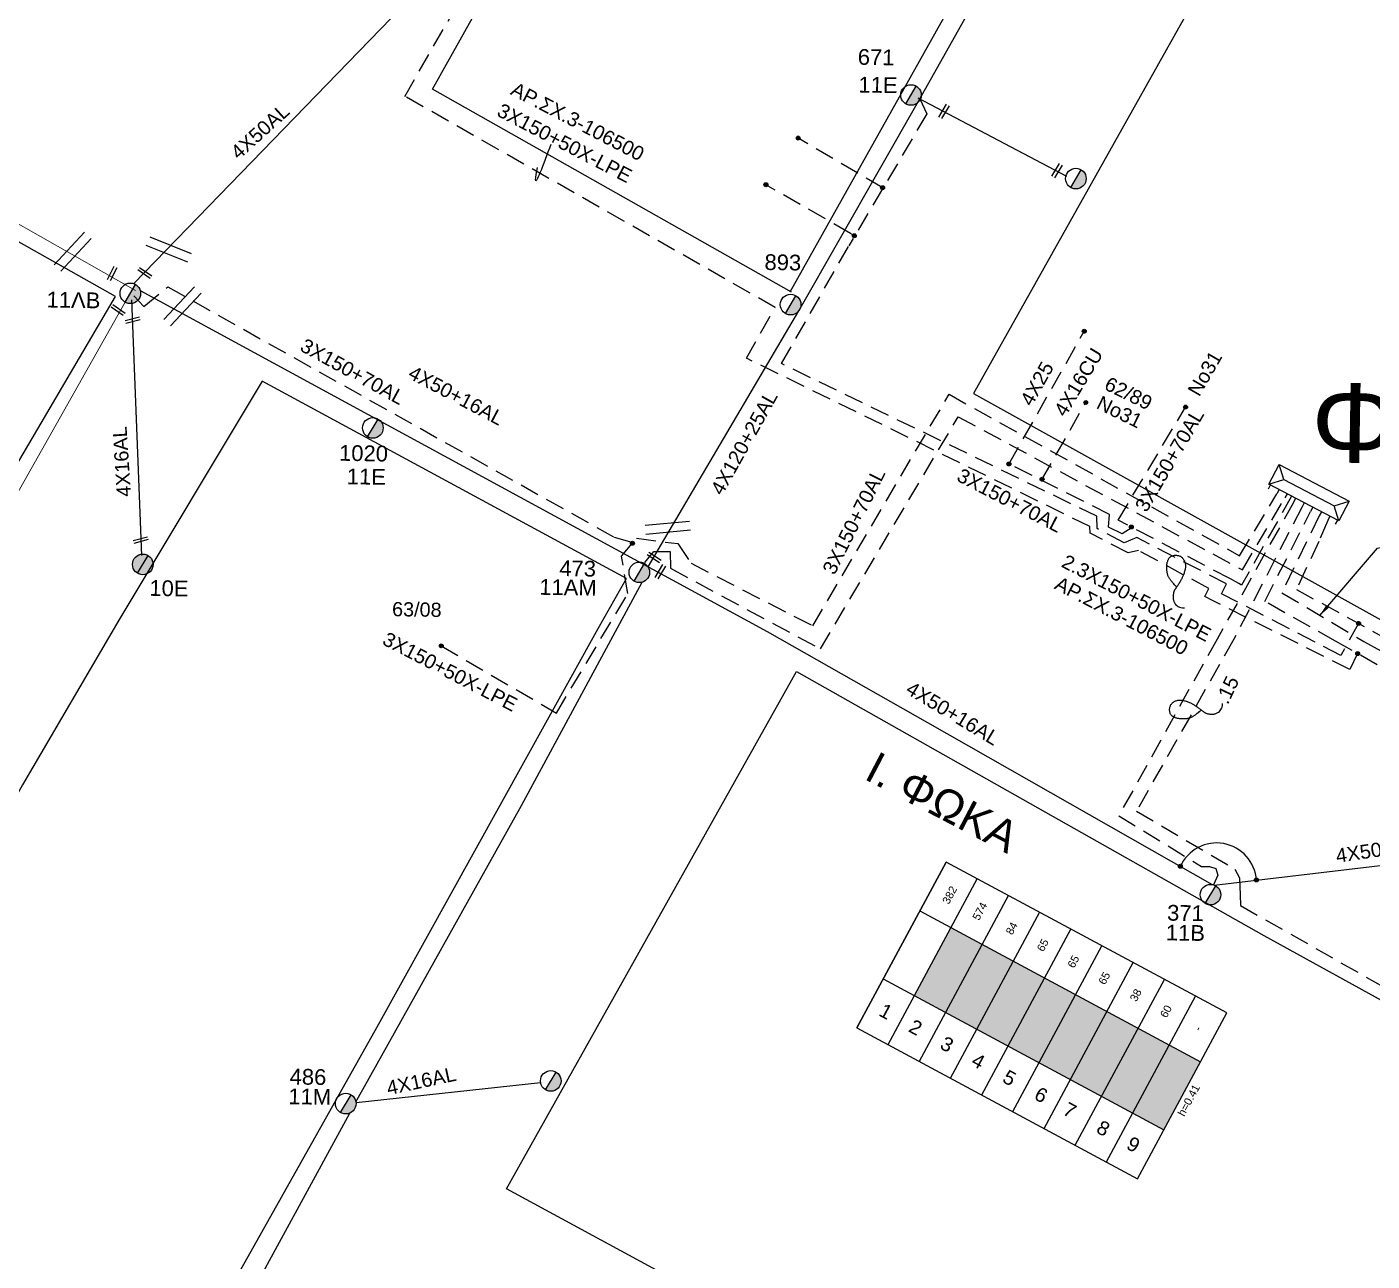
# Model space of a CAD drawing. Header units: millimetres. Extents: x 2875 to 4053, y 1200 to 1741.
# Drawn here: x 3761.4 to 3849.9, y 1414.3 to 1495.5 of the extents above; entities that cross this region are included whole.
import ezdxf
from ezdxf.enums import TextEntityAlignment as Align

# ---------------------------------------------------------------- set-up
doc = ezdxf.new("R2010")
doc.units = ezdxf.units.MM
doc.linetypes.add('DASHED', pattern=[19.05, 12.7, -6.35])
doc.layers.add('Άγνωστα', color=7, linetype='Continuous', lineweight=5)
for name, color, linetype in [('Ασφαλειοκιβώτια Χ.Τ 9 αναχωρήσεων', 7, 'Continuous'), ('Γέφυρες Εναέριου Δικτύου', 7, 'Continuous'), ('Γυμνά εναέρια ΧΤ (3Φ)   4x16AL', 7, 'Continuous'), ('Γυμνά εναέρια ΧΤ (3Φ)   4x50AL', 7, 'Continuous'), ('Γυμνά εναέρια ΧΤ και ΦΟΠ (3Φ)   4x50+16AL', 7, 'Continuous'), ('Επιγραφές - Σχήματα', 7, 'Continuous'), ('Καλώδια ΧΤ   2x6AL', 7, 'DASHED'), ('Καλώδια ΧΤ   3x150+70AL', 7, 'DASHED'), ('Καλώδια ΧΤ   3x150AL+50XLPE', 7, 'DASHED'), ('Μηχανική τομή', 7, 'Continuous'), ('Στύλος Ξύλινος', 7, 'Continuous'), ('Στύλος Ξύλινος @ 1', 7, 'Continuous'), ('Στύλος ΦΜ', 7, 'Continuous'), ('Στύλος ΦΜ @ 1', 7, 'Continuous'), ('Συνδέσεις', 7, 'Continuous'), ('Συνεστραμμένα ΧΤ   4x120+25 AL', 7, 'SYN_LINE'), ('Τομή', 7, 'Continuous'), ('Υποσταθμός πόλεως', 7, 'Continuous'), ('Υπόβαθρο ΔΕΗ', 7, 'Continuous'), ('Υπόγεια Καλώδια Δικτύου ΧΤ   .15', 7, 'DASHED'), ('Υπόγεια καλώδια Δικτύου ΧΤ και Παρ. ΧΤ - 3X150+70 AL', 7, 'DASHED'), ('Υπόγεια καλώδια Παροχών ΧΤ   4x16AL', 7, 'DASHED'), ('Υπόγεια καλώδια Παροχών ΧΤ   4x16CU', 7, 'DASHED'), ('Υπόγεια καλώδια Παροχών ΧΤ   4x25', 7, 'DASHED')]:
    doc.layers.add(name, color=color, linetype=linetype)
doc.styles.get("Standard").update_dxf_attribs({"font": 'ARIAL.TTF'})
doc.linetypes.add('SYN_LINE', pattern='A,0.5,-0.0001,["/\\/\\/\\/",Standard,S=0.1,R=0,X=0,Y=-0.05],-0.25', length=0.7501)
doc.dimstyles.new('ISO-25', dxfattribs={"dimtxt": 2.5, "dimasz": 1, "dimexe": 1.25, "dimexo": 0.625, "dimtad": 1, "dimtxsty": 'Standard', "dimcen": 2.5, "dimadec": 0, "dimazin": 0, "dimtfac": 1, "dimtmove": 0, "dimatfit": 3, "dimfxl": 1.25, "dimarcsym": 0})

# ---------------------------------------------------------------- blocks, each defined once
blk = doc.blocks.new('ΥΠΑΡΧΩΝ ΤΣΙΜΕΝΤΕΝΙΟΣ ΣΤΥΛΟΣ')
at = {"layer": 'Στύλος ΦΜ'}
blk.add_hatch(color=256, dxfattribs=at).paths.add_polyline_path([(-1.29, -2.28, 0.574793), (2.62, 0, 0.268822), (1.3, 2.27)])
blk.add_line((-1.29, -2.28), (1.3, 2.27), dxfattribs=at)
blk.add_circle((0, 0), 2.62, dxfattribs=at)
at = {"layer": 'Στύλος ΦΜ', "flags": 4}
for tag, p in [('ΑΡΙΘΜΟΣ', (-4.68, 8.05)), ('ΤΥΠΟΣ', (-4.91, 3.03))]:
    blk.add_attdef(tag, p, '', height=4, dxfattribs=at)
blk = doc.blocks.new('_ΣΥΝΔΕΣΗ')
at = {"layer": 'Συνδέσεις', "linetype": 'SYN_LINE', "ltscale": 40}
blk.add_hatch(color=256, dxfattribs=at).paths.add_polyline_path([(0.5, -0.01, 1), (-0.5, -0.01, 1)])
at = {"layer": 'Συνδέσεις'}
blk.add_circle((0, -0.01), 0.5, dxfattribs=at)
blk = doc.blocks.new('ΥΠΑΡΧΩΝ ΞΥΛΙΝΟΣ ΣΤΥΛΟΣ')
at = {"layer": 'Στύλος Ξύλινος'}
h = blk.add_hatch(color=7, dxfattribs=at)
h.paths.add_polyline_path([(-2.62, 0, 0.270008), (-1.29, -2.28), (1.3, 2.27, 0.576266)])
h.paths.add_polyline_path([(-1.29, -2.28, 0.574793), (2.62, 0, 0.268822), (1.3, 2.27)])
at = {"layer": 'Στύλος Ξύλινος', "color": 7}
blk.add_line((-1.29, -2.28), (1.3, 2.27), dxfattribs=at)
blk.add_circle((0, 0), 2.62, dxfattribs=at)
at = {"layer": 'Στύλος Ξύλινος', "flags": 4}
for tag, p in [('ΑΡΙΘΜΟΣ', (-4.91, 8.6)), ('ΤΥΠΟΣ', (-4.85, 3.39))]:
    blk.add_attdef(tag, p, '', height=4, dxfattribs=at)
blk = doc.blocks.new('ΤΟΜΗ')
at = {"layer": 'Τομή', "ltscale": 40}
for p, q in [((-5.68, 0), (5.68, 0)), ((5.68, -2.33), (-5.68, -2.33))]:
    blk.add_line(p, q, dxfattribs=at)
blk = doc.blocks.new('ΜΗΧΑΝΙΚΗ ΤΟΜΗ')
at = {"layer": 'Μηχανική τομή', "ltscale": 40}
for p, q in [((-1.89, 0.78), (1.89, 0.78)), ((1.89, 0), (-1.89, 0))]:
    blk.add_line(p, q, dxfattribs=at)
blk = doc.blocks.new('ΑΣΦΑΛΕΙΟΚΙΒΩΤΙΟ ΥΠΟΣΤΑΘΜΟΥ 9 ΑΝΑΧΩΡΗΣΕΩΝ')
at = {"layer": 'Ασφαλειοκιβώτια Χ.Τ 9 αναχωρήσεων', "ltscale": 40}
for p, q in [((-23.8, 40.36), (24.02, 40.36)), ((-9.72, 40.36), (-9.72, -40.64)), ((9.94, 40.36), (9.94, -40.64)), ((-23.8, 31.36), (24.02, 31.36)), ((-23.8, 22.36), (24.02, 22.36)), ((-23.8, 13.36), (24.02, 13.36)), ((-23.8, 4.36), (24.02, 4.36)), ((-23.8, -4.64), (24.02, -4.64)), ((-23.8, -13.64), (24.02, -13.64)), ((-23.8, -22.64), (24.02, -22.64)), ((-23.8, -31.64), (24.02, -31.64))]:
    blk.add_line(p, q, dxfattribs=at)
at = {"layer": 'Ασφαλειοκιβώτια Χ.Τ 9 αναχωρήσεων'}
blk.add_lwpolyline([(-23.8, -40.64), (24.02, -40.64), (24.02, 40.36), (-23.8, 40.36)], close=True, dxfattribs=at)
for s, p in [('1', (-18.45, 37.24)), ('2', (-18.45, 28.67)), ('3', (-18.45, 19.6)), ('4', (-18.45, 10.58)), ('5', (-18.45, 1.57)), ('6', (-18.45, -7.57)), ('7', (-18.45, -15.81)), ('8', (-18.45, -25.5)), ('9', (-18.45, -34.19))]:
    blk.add_text(s, height=3.6, rotation=270, dxfattribs=at).set_placement(p)
at = {"layer": 'Ασφαλειοκιβώτια Χ.Τ 9 αναχωρήσεων', "ltscale": 40}
for tag, height, p in [('ΟΝΟΜΑ', 5, (-0.16, 44.31)), ('ΚΕΙΜΕΝΟ 1', 2, (17.06, 35.59)), ('ΚΕΙΜΕΝΟ 2', 2, (17.06, 26.88)), ('ΚΕΙΜΕΝΟ 3', 2, (17.06, 17.69)), ('ΚΕΙΜΕΝΟ 4', 2, (17.06, 8.71)), ('ΚΕΙΜΕΝΟ 5', 2, (17.06, -0.13)), ('ΚΕΙΜΕΝΟ 6', 2, (17.06, -9.05)), ('ΚΕΙΜΕΝΟ 7', 2, (17.06, -18.13)), ('ΚΕΙΜΕΝΟ 8', 2, (17.06, -26.85)), ('ΚΕΙΜΕΝΟ 9', 2, (17.06, -35.99)), ('ΣΧ', 2, (-0.1, -42.64))]:
    blk.add_attdef(tag, text='', height=height, dxfattribs=at).set_placement(p, align=Align.MIDDLE_CENTER)
blk = doc.blocks.new('ΥΠΟΣΤΑΘΜΟΣ ΠΟΛΕΩΣ 9 ΑΝΑΧΩΡΗΣΕΩΝ')
at = {"layer": 'Υποσταθμός πόλεως', "ltscale": 40}
for p, q in [((-9.63, -2.82), (-9.63, -4)), ((-7.12, -2.82), (-7.12, -4)), ((-4.84, -2.82), (-4.84, -4)), ((-2.36, -2.82), (-2.36, -4)), ((0.09, -2.82), (0.09, -4)), ((2.55, -2.82), (2.55, -4)), ((5.02, -2.82), (5.02, -4)), ((7.48, -2.82), (7.48, -4)), ((9.61, -2.82), (9.61, -4))]:
    blk.add_line(p, q, dxfattribs=at)
blk.add_lwpolyline([(-10.02, 2.82), (10.02, 2.82), (10.02, -2.82), (-10.02, -2.82)], close=True, dxfattribs=at)
for points in [[(-7.21, 0), (-10.02, 2.82)], [(-10.02, -2.82), (-7.21, 0)], [(-7.21, 0), (7.21, 0)], [(7.21, 0), (10.02, 2.82)], [(10.02, -2.82), (7.21, 0)]]:
    blk.add_lwpolyline(points, dxfattribs=at)
at = {"layer": 'Υποσταθμός πόλεως', "linetype": 'SYN_LINE', "ltscale": 40, "flags": 1}
for tag, p in [('ΜΕΤΑΣΧΗΜΑΤΙΣΜΟΣ', (10.79, 1.71)), ('ΙΣΧΥΣ', (10.77, -1.08)), ('ΑΡΙΘΜΟΣ', (10.89, -3.8))]:
    blk.add_attdef(tag, p, '', height=1.8, dxfattribs=at)

msp = doc.modelspace()

# ---------------------------------------------------------------- hatches: boundary and pattern name
at = {"layer": 'Ασφαλειοκιβώτια Χ.Τ 9 αναχωρήσεων'}
h = msp.add_hatch(color=2, dxfattribs=at)
h.dxf.hatch_style = 1
h.paths.add_polyline_path([(3822.217, 1436.227), (3819.806, 1431.743), (3821.859, 1430.639), (3824.27, 1435.124)])
h = msp.add_hatch(color=151, dxfattribs=at)
h.dxf.hatch_style = 1
h.paths.add_polyline_path([(3824.27, 1435.124), (3821.859, 1430.639), (3823.913, 1429.535), (3826.323, 1434.02)])
h = msp.add_hatch(color=27, dxfattribs=at)
h.dxf.hatch_style = 1
h.paths.add_polyline_path([(3826.323, 1434.02), (3823.913, 1429.535), (3825.966, 1428.431), (3828.377, 1432.916)])
h = msp.add_hatch(color=1, dxfattribs=at)
h.dxf.hatch_style = 1
h.paths.add_polyline_path([(3828.377, 1432.916), (3825.966, 1428.431), (3828.02, 1427.327), (3830.43, 1431.812)])
h = msp.add_hatch(color=6, dxfattribs=at)
h.dxf.hatch_style = 1
h.paths.add_polyline_path([(3830.43, 1431.812), (3828.02, 1427.327), (3830.073, 1426.223), (3832.484, 1430.708)])
h = msp.add_hatch(color=85, dxfattribs=at)
h.dxf.hatch_style = 1
h.paths.add_polyline_path([(3832.484, 1430.708), (3830.073, 1426.223), (3832.126, 1425.119), (3834.537, 1429.604)])
h = msp.add_hatch(color=173, dxfattribs=at)
h.dxf.hatch_style = 1
h.paths.add_polyline_path([(3834.537, 1429.604), (3832.126, 1425.119), (3834.18, 1424.016), (3836.591, 1428.5)])
at = {"layer": 'Υποσταθμός πόλεως'}
h = msp.add_hatch(color=4, dxfattribs=at)
h.dxf.hatch_style = 1
h.paths.add_polyline_path([(3838.644, 1427.396), (3836.591, 1428.5), (3834.18, 1424.016), (3836.233, 1422.912)])

# ---------------------------------------------------------------- linework, layer by layer
at = {"layer": 'Άγνωστα', "color": 62, "ltscale": 2}
msp.add_lwpolyline([(3749.723, 1488.851), (3768.527, 1478.164)], dxfattribs=at)
at = {"layer": 'Άγνωστα', "color": 85}
msp.add_lwpolyline([(3750.554, 1446.902), (3756.11, 1456.657), (3767.835, 1477.404)], dxfattribs=at)
at = {"layer": 'Γέφυρες Εναέριου Δικτύου'}
msp.add_arc((3839.707, 1439.175), 2.625, 3.90316, 155.63042, dxfattribs=at)
at = {"layer": 'Γυμνά εναέρια ΧΤ (3Φ)   4x16AL', "color": 85, "ltscale": 0.1}
msp.add_lwpolyline([(3768.266, 1477.555), (3768.907, 1460.734)], dxfattribs=at)
at = {"layer": 'Γυμνά εναέρια ΧΤ (3Φ)   4x50AL', "color": 1, "ltscale": 0.1}
msp.add_lwpolyline([(3795.051, 1505.936), (3794.54, 1505.58), (3768.413, 1478.625)], dxfattribs=at)
at = {"layer": 'Γυμνά εναέρια ΧΤ και ΦΟΠ (3Φ)   4x50+16AL', "color": 151}
for points in [[(3768.833, 1478.17), (3810.102, 1455.733), (3820.667, 1449.723), (3839.417, 1439.064)], [(3839.553, 1439.027), (3872.349, 1442.901)]]:
    msp.add_lwpolyline(points, dxfattribs=at)
at = {"layer": 'Επιγραφές - Σχήματα'}
for points in [[(3837.089, 1458.648), (3837.01, 1458.732), (3836.945, 1458.802), (3836.891, 1458.861), (3836.846, 1458.91), (3836.809, 1458.952), (3836.778, 1458.988), (3836.75, 1459.021), (3836.724, 1459.052), (3836.698, 1459.084), (3836.672, 1459.117), (3836.646, 1459.151), (3836.621, 1459.185), (3836.597, 1459.22), (3836.575, 1459.256), (3836.554, 1459.292), (3836.534, 1459.33), (3836.517, 1459.368), (3836.502, 1459.407), (3836.489, 1459.448), (3836.477, 1459.489), (3836.467, 1459.533), (3836.459, 1459.578), (3836.451, 1459.625), (3836.445, 1459.674), (3836.44, 1459.725), (3836.435, 1459.778), (3836.432, 1459.832), (3836.43, 1459.886), (3836.429, 1459.94), (3836.429, 1459.994), (3836.431, 1460.047), (3836.434, 1460.097), (3836.439, 1460.146), (3836.445, 1460.192), (3836.453, 1460.236), (3836.462, 1460.278), (3836.473, 1460.319), (3836.485, 1460.358), (3836.499, 1460.395), (3836.513, 1460.432), (3836.529, 1460.468), (3836.547, 1460.502), (3836.566, 1460.535), (3836.588, 1460.566), (3836.612, 1460.595), (3836.638, 1460.622), (3836.667, 1460.647), (3836.699, 1460.668), (3836.734, 1460.687), (3836.773, 1460.702), (3836.813, 1460.715), (3836.855, 1460.725), (3836.899, 1460.733), (3836.943, 1460.738), (3836.988, 1460.741), (3837.033, 1460.742), (3837.077, 1460.74), (3837.12, 1460.737), (3837.163, 1460.73), (3837.205, 1460.721), (3837.246, 1460.709), (3837.286, 1460.693), (3837.325, 1460.673), (3837.363, 1460.649), (3837.4, 1460.62), (3837.435, 1460.588), (3837.469, 1460.552), (3837.501, 1460.513), (3837.531, 1460.472), (3837.558, 1460.428), (3837.582, 1460.383), (3837.603, 1460.337), (3837.621, 1460.29), (3837.636, 1460.242), (3837.647, 1460.193), (3837.654, 1460.143), (3837.658, 1460.091), (3837.659, 1460.038), (3837.657, 1459.983), (3837.651, 1459.925), (3837.641, 1459.866), (3837.629, 1459.804), (3837.615, 1459.743), (3837.598, 1459.681), (3837.581, 1459.62), (3837.562, 1459.561), (3837.543, 1459.505), (3837.524, 1459.452), (3837.505, 1459.402), (3837.487, 1459.357), (3837.469, 1459.313), (3837.449, 1459.271), (3837.429, 1459.229), (3837.408, 1459.187), (3837.384, 1459.144), (3837.359, 1459.098), (3837.331, 1459.049), (3837.301, 1458.998), (3837.27, 1458.945), (3837.238, 1458.893), (3837.206, 1458.842), (3837.175, 1458.793), (3837.145, 1458.747), (3837.118, 1458.706), (3837.093, 1458.669), (3837.07, 1458.637), (3837.049, 1458.609), (3837.03, 1458.584), (3837.013, 1458.561), (3836.996, 1458.539), (3836.981, 1458.517), (3836.966, 1458.494), (3836.951, 1458.47), (3836.936, 1458.444), (3836.922, 1458.417), (3836.909, 1458.387), (3836.897, 1458.356), (3836.886, 1458.322), (3836.876, 1458.287), (3836.867, 1458.248), (3836.859, 1458.208), (3836.854, 1458.165), (3836.849, 1458.121), (3836.846, 1458.076), (3836.845, 1458.031), (3836.845, 1457.986), (3836.846, 1457.942), (3836.849, 1457.898), (3836.854, 1457.857), (3836.86, 1457.817), (3836.869, 1457.777), (3836.881, 1457.736), (3836.897, 1457.695), (3836.918, 1457.653), (3836.943, 1457.608), (3836.974, 1457.561), (3837.011, 1457.511), (3837.056, 1457.46), (3837.111, 1457.41), (3837.177, 1457.366), (3837.255, 1457.329), (3837.348, 1457.303), (3837.456, 1457.29), (3837.583, 1457.292)], [(3838.709, 1450.562), (3838.621, 1450.488), (3838.547, 1450.427), (3838.486, 1450.376), (3838.434, 1450.334), (3838.39, 1450.3), (3838.352, 1450.27), (3838.318, 1450.244), (3838.285, 1450.22), (3838.252, 1450.196), (3838.218, 1450.172), (3838.183, 1450.148), (3838.147, 1450.125), (3838.111, 1450.103), (3838.074, 1450.083), (3838.036, 1450.063), (3837.998, 1450.046), (3837.959, 1450.031), (3837.919, 1450.018), (3837.877, 1450.007), (3837.835, 1449.998), (3837.791, 1449.991), (3837.746, 1449.984), (3837.698, 1449.98), (3837.649, 1449.976), (3837.598, 1449.973), (3837.545, 1449.972), (3837.491, 1449.972), (3837.436, 1449.972), (3837.382, 1449.974), (3837.328, 1449.978), (3837.276, 1449.982), (3837.226, 1449.988), (3837.178, 1449.996), (3837.132, 1450.005), (3837.088, 1450.015), (3837.047, 1450.027), (3837.007, 1450.04), (3836.968, 1450.054), (3836.931, 1450.069), (3836.896, 1450.086), (3836.861, 1450.104), (3836.828, 1450.124), (3836.796, 1450.145), (3836.766, 1450.168), (3836.738, 1450.193), (3836.713, 1450.221), (3836.69, 1450.251), (3836.67, 1450.285), (3836.654, 1450.321), (3836.64, 1450.36), (3836.63, 1450.401), (3836.622, 1450.444), (3836.617, 1450.488), (3836.614, 1450.532), (3836.614, 1450.577), (3836.615, 1450.622), (3836.619, 1450.666), (3836.625, 1450.709), (3836.634, 1450.751), (3836.645, 1450.792), (3836.66, 1450.832), (3836.678, 1450.872), (3836.7, 1450.909), (3836.726, 1450.946), (3836.757, 1450.981), (3836.791, 1451.015), (3836.829, 1451.047), (3836.869, 1451.077), (3836.912, 1451.104), (3836.957, 1451.129), (3837.004, 1451.151), (3837.051, 1451.169), (3837.099, 1451.184), (3837.148, 1451.196), (3837.197, 1451.204), (3837.248, 1451.209), (3837.299, 1451.211), (3837.353, 1451.208), (3837.408, 1451.203), (3837.465, 1451.194), (3837.524, 1451.181), (3837.584, 1451.166), (3837.645, 1451.148), (3837.706, 1451.128), (3837.765, 1451.107), (3837.823, 1451.085), (3837.879, 1451.063), (3837.931, 1451.041), (3837.979, 1451.02), (3838.023, 1450.999), (3838.066, 1450.978), (3838.107, 1450.957), (3838.147, 1450.934), (3838.188, 1450.91), (3838.23, 1450.885), (3838.275, 1450.856), (3838.322, 1450.826), (3838.371, 1450.793), (3838.422, 1450.759), (3838.472, 1450.725), (3838.522, 1450.69), (3838.569, 1450.656), (3838.613, 1450.624), (3838.653, 1450.594), (3838.688, 1450.567), (3838.718, 1450.543), (3838.745, 1450.52), (3838.769, 1450.5), (3838.792, 1450.481), (3838.813, 1450.464), (3838.834, 1450.447), (3838.856, 1450.431), (3838.879, 1450.415), (3838.904, 1450.399), (3838.931, 1450.383), (3838.959, 1450.369), (3838.99, 1450.355), (3839.023, 1450.341), (3839.058, 1450.329), (3839.096, 1450.318), (3839.136, 1450.309), (3839.178, 1450.301), (3839.222, 1450.294), (3839.266, 1450.289), (3839.311, 1450.285), (3839.356, 1450.282), (3839.401, 1450.281), (3839.444, 1450.282), (3839.486, 1450.284), (3839.526, 1450.288), (3839.567, 1450.295), (3839.608, 1450.305), (3839.649, 1450.318), (3839.693, 1450.336), (3839.739, 1450.359), (3839.788, 1450.388), (3839.84, 1450.422), (3839.894, 1450.464), (3839.946, 1450.516), (3839.994, 1450.579), (3840.035, 1450.655), (3840.066, 1450.746), (3840.086, 1450.854), (3840.09, 1450.981)]]:
    msp.add_lwpolyline(points, dxfattribs=at)
at = {"layer": 'Επιγραφές - Σχήματα', "ltscale": 10}
msp.add_spline([(3795.864, 1487.794), (3794.867, 1485.487), (3794.984, 1486.273)], degree=3, dxfattribs=at)
at = {"layer": 'Καλώδια ΧΤ   2x6AL', "color": 1, "linetype": 'Continuous', "ltscale": 0.1}
msp.add_lwpolyline([(3820.027, 1490.861), (3829.825, 1485.696)], dxfattribs=at)
at = {"layer": 'Καλώδια ΧΤ   3x150+70AL', "color": 6, "ltscale": 0.1}
msp.add_lwpolyline([(3904.961, 1424.306), (3893.467, 1430.327), (3875.535, 1440.269), (3873.841, 1439.322), (3872.854, 1439.178), (3871.783, 1439.326), (3870.739, 1439.972), (3869.968, 1440.838), (3869.421, 1441.699), (3868.862, 1443.144), (3861.911, 1446.997), (3847.526, 1455.093), (3842.882, 1457.707), (3845.897, 1463.632)], dxfattribs=at)
at = {"layer": 'Καλώδια ΧΤ   3x150+70AL', "color": 27, "ltscale": 0.1}
msp.add_lwpolyline([(3846.463, 1463.335), (3844.009, 1458.278), (3849.408, 1455.061), (3858.292, 1450.247), (3870.391, 1443.434), (3870.64, 1442.121), (3871.035, 1441.482), (3871.972, 1440.767), (3873.66, 1440.422), (3874.593, 1440.812), (3875.398, 1441.656), (3875.733, 1442.778), (3875.445, 1444.408), (3877.58, 1448.889), (3877.58, 1448.889), (3882.639, 1459.259), (3881.838, 1459.574)], dxfattribs=at)
at = {"layer": 'Καλώδια ΧΤ   3x150AL+50XLPE', "color": 6, "ltscale": 0.1}
msp.add_lwpolyline([(3848.994, 1454.267), (3848.473, 1453.228), (3839.431, 1457.762), (3838.922, 1458.017), (3839.192, 1458.557), (3834.568, 1461.055), (3833.887, 1460.897), (3831.379, 1462.195), (3831.362, 1462.637), (3808.743, 1473.718), (3810.639, 1477.055), (3786.26, 1490.954), (3792.909, 1502.572), (3794.036, 1504.541, 1.346513), (3794.891, 1505.374)], format="xyb", dxfattribs=at)
at = {"layer": 'Καλώδια ΧΤ   3x150AL+50XLPE', "color": 1, "ltscale": 0.1}
msp.add_lwpolyline([(3849.055, 1456.251), (3847.881, 1454.153), (3840.026, 1458.211), (3840.358, 1458.855), (3834.446, 1461.91), (3833.624, 1461.56), (3831.833, 1462.499), (3831.829, 1463.307), (3811.061, 1473.357), (3815.56, 1481.233)], dxfattribs=at)
at = {"layer": 'Καλώδια ΧΤ   3x150AL+50XLPE', "color": 85, "ltscale": 0.1}
msp.add_lwpolyline([(3788.648, 1454.778), (3796.235, 1450.353), (3800.944, 1458.217), (3800.519, 1460.679), (3801.514, 1461.859), (3804.228, 1461.508), (3805.099, 1460.215), (3813.119, 1456.1), (3822.09, 1471.34), (3841.218, 1460.704), (3843.678, 1464.795)], dxfattribs=at)
at = {"layer": 'Συνεστραμμένα ΧΤ   4x120+25 AL', "color": 1, "linetype": 'SYN_LINE', "ltscale": 10}
msp.add_lwpolyline([(3802.267, 1459.983), (3812.203, 1476.845), (3820.17, 1490.786), (3832.449, 1512.671), (3846.012, 1536.789), (3863.198, 1567.974)], dxfattribs=at)
at = {"layer": 'Συνεστραμμένα ΧΤ   4x120+25 AL', "color": 173, "linetype": 'SYN_LINE', "ltscale": 10}
for points in [[(3783.034, 1424.748), (3783.481, 1425.569), (3793.94, 1444.264), (3801.882, 1458.964)], [(3770.753, 1402.347), (3771.76, 1404.087), (3782.636, 1424.02)]]:
    msp.add_lwpolyline(points, dxfattribs=at)
at = {"layer": 'Υπόβαθρο ΔΕΗ', "ltscale": 0.1}
for points in [[(3811.714, 1478.071), (3788.077, 1491.43), (3833.238, 1571.999), (3856.722, 1558.563), (3811.596, 1478.058)], [(3842.732, 1505.315), (3823.698, 1471.398), (3872.796, 1444.119), (3890.173, 1479.456), (3842.706, 1505.268)]]:
    msp.add_lwpolyline(points, dxfattribs=at)
at = {"layer": 'Υπόβαθρο ΔΕΗ'}
for points in [[(3748.53, 1488.297), (3739.037, 1493.636), (3718.925, 1457.293), (3708.327, 1437.995), (3694.922, 1413.869), (3721.486, 1399.01), (3730.12, 1414.314), (3741.503, 1433.428), (3754.807, 1456.679), (3767.21, 1477.79), (3748.967, 1488.051)], [(3816.056, 1406.491), (3792.949, 1419.03), (3812.051, 1453.081), (3842.826, 1435.71), (3861.346, 1425.507), (3854.729, 1414.286), (3827.093, 1400.501), (3817.013, 1405.971)]]:
    msp.add_lwpolyline(points, dxfattribs=at)
msp.add_lwpolyline([(3767.417, 1456.464), (3761.072, 1445.631), (3753.566, 1432.061), (3731.051, 1393.592), (3739.451, 1389.299), (3756.872, 1379.686), (3767.966, 1400.391), (3784.417, 1429.658), (3798.981, 1455.924), (3800.843, 1459.204), (3776.852, 1472.207)], close=True, dxfattribs=at)
at = {"layer": 'Υπόγεια Καλώδια Δικτύου ΧΤ   .15', "color": 1, "ltscale": 0.1}
for points in [[(3820.17, 1490.786), (3820.621, 1489.798), (3820.621, 1489.798), (3815.501, 1481.122)], [(3817.729, 1484.936), (3812.153, 1488.206)], [(3815.899, 1481.745), (3815.595, 1481.936), (3810.031, 1485.139)], [(3847.028, 1463.039), (3846.445, 1461.653), (3844.962, 1458.493), (3851.286, 1455.029), (3871.68, 1443.771), (3871.772, 1443.164), (3872.015, 1442.861), (3872.349, 1442.901)]]:
    msp.add_lwpolyline(points, dxfattribs=at)
at = {"layer": 'Υπόγεια Καλώδια Δικτύου ΧΤ   .15', "color": 151, "ltscale": 0.1}
msp.add_lwpolyline([(3844.771, 1464.222), (3839.741, 1455.226), (3833.266, 1443.592), (3838.712, 1440.259), (3839.228, 1440.25), (3839.652, 1440.118), (3839.787, 1439.689), (3839.506, 1439.043)], dxfattribs=at)
at = {"layer": 'Υπόγεια Καλώδια Δικτύου ΧΤ   .15', "color": 2, "ltscale": 0.1}
msp.add_lwpolyline([(3845.332, 1463.928), (3840.842, 1455.208), (3834.429, 1443.898), (3840.903, 1440.083), (3841.21, 1439.508), (3841.269, 1438.396), (3841.273, 1437.685), (3855.323, 1429.688), (3861.352, 1426.348)], dxfattribs=at)
at = {"layer": 'Υπόγεια καλώδια Δικτύου ΧΤ και Παρ. ΧΤ - 3X150+70 AL', "color": 85, "ltscale": 0.1}
msp.add_lwpolyline([(3768.415, 1477.826), (3769.069, 1477.131), (3770.64, 1478.415), (3800.032, 1461.938), (3801.208, 1461.595)], dxfattribs=at)
at = {"layer": 'Υπόγεια καλώδια Δικτύου ΧΤ και Παρ. ΧΤ - 3X150+70 AL', "color": 4, "ltscale": 0.1}
for points in [[(3844.641, 1464.638), (3841.353, 1458.766), (3841.179, 1458.888), (3840.617, 1459.182), (3840.617, 1459.182), (3840.617, 1459.182), (3833.224, 1463.058), (3837.662, 1470.496)], [(3834.154, 1462.571), (3833.478, 1462.156), (3832.599, 1462.59), (3832.661, 1463.427), (3826.029, 1466.751)]]:
    msp.add_lwpolyline(points, dxfattribs=at)
at = {"layer": 'Υπόγεια καλώδια Δικτύου ΧΤ και Παρ. ΧΤ - 3X150+70 AL', "color": 173, "ltscale": 0.1}
msp.add_lwpolyline([(3802.057, 1460.261), (3802.651, 1460.99), (3803.72, 1460.987), (3803.72, 1460.987), (3803.749, 1459.887), (3813.617, 1454.573), (3822.695, 1469.864), (3841.405, 1459.78), (3844.201, 1464.521)], dxfattribs=at)
at = {"layer": 'Υπόγεια καλώδια Παροχών ΧΤ   4x16AL', "color": 173, "linetype": 'SYN_LINE', "ltscale": 10}
msp.add_lwpolyline([(3783.039, 1424.702), (3795.192, 1426.038)], dxfattribs=at)
at = {"layer": 'Υπόγεια καλώδια Παροχών ΧΤ   4x16CU', "color": 4, "ltscale": 0.1}
msp.add_lwpolyline([(3828.174, 1465.676), (3828.174, 1465.676), (3831.095, 1470.801), (3831.095, 1470.801)], dxfattribs=at)
at = {"layer": 'Υπόγεια καλώδια Παροχών ΧΤ   4x25', "color": 4, "ltscale": 0.1}
msp.add_lwpolyline([(3826.029, 1466.751), (3830.992, 1475.491)], dxfattribs=at)

# ---------------------------------------------------------------- block references
at = {"layer": 'Ασφαλειοκιβώτια Χ.Τ 9 αναχωρήσεων', "color": 2}
ref = msp.add_blockref('ΑΣΦΑΛΕΙΟΚΙΒΩΤΙΟ ΥΠΟΣΤΑΘΜΟΥ 9 ΑΝΑΧΩΡΗΣΕΩΝ', (3828.154, 1430.113), dxfattribs=dict(at, xscale=0.2590415103699785, yscale=0.2590415103699785, zscale=0.2590415103699785, rotation=61.73737539267791))
ref.add_attrib('ΣΧ', 'h=0.41', dxfattribs={"ltscale": 40, "height": 0.5181, "rotation": 61.73738}).set_placement((3837.871, 1424.858), align=Align.MIDDLE_CENTER)
ref.add_attrib('ΚΕΙΜΕΝΟ 2', '574', dxfattribs={"ltscale": 40, "height": 0.5181, "rotation": 61.73738}).set_placement((3824.113, 1437.304), align=Align.MIDDLE_CENTER)
ref.add_attrib('ΚΕΙΜΕΝΟ 1', '382', dxfattribs={"ltscale": 40, "height": 0.5181, "rotation": 61.73738}).set_placement((3822.127, 1438.371), align=Align.MIDDLE_CENTER)
ref.add_attrib('ΚΕΙΜΕΝΟ 3', '84', dxfattribs={"ltscale": 40, "height": 0.5181, "rotation": 61.73738}).set_placement((3826.211, 1436.176), align=Align.MIDDLE_CENTER)
ref.add_attrib('ΚΕΙΜΕΝΟ 4', '65', dxfattribs={"ltscale": 40, "height": 0.5181, "rotation": 61.73738}).set_placement((3828.259, 1435.075), align=Align.MIDDLE_CENTER)
ref.add_attrib('ΚΕΙΜΕΝΟ 5', '65', dxfattribs={"ltscale": 40, "height": 0.5181, "rotation": 61.73738}).set_placement((3830.276, 1433.99), align=Align.MIDDLE_CENTER)
ref.add_attrib('ΚΕΙΜΕΝΟ 6', '65', dxfattribs={"ltscale": 40, "height": 0.5181, "rotation": 61.73738}).set_placement((3832.312, 1432.896), align=Align.MIDDLE_CENTER)
ref.add_attrib('ΚΕΙΜΕΝΟ 7', '38', dxfattribs={"ltscale": 40, "height": 0.5181, "rotation": 61.73738}).set_placement((3834.382, 1431.783), align=Align.MIDDLE_CENTER)
ref.add_attrib('ΚΕΙΜΕΝΟ 8', '60', dxfattribs={"ltscale": 40, "height": 0.5181, "rotation": 61.73738}).set_placement((3836.373, 1430.712), align=Align.MIDDLE_CENTER)
ref.add_attrib('ΚΕΙΜΕΝΟ 9', '-', dxfattribs={"ltscale": 40, "height": 0.518, "rotation": 61.73738}).set_placement((3838.457, 1429.592), align=Align.MIDDLE_CENTER)
at = {"layer": 'Μηχανική τομή'}
for p, xscale, yscale, zscale, rotation in [((3821.667, 1490.015), 0.2590415103700281, 0.2590415103700281, 0.2590415103700281, 239.5090725814972), ((3829.112, 1486.115), 0.2590415103700281, 0.2590415103700281, 0.2590415103700281, 239.5090725814972), ((3766.89, 1479.328), 0.2590415103700032, 0.2590415103700032, 0.2590415103700032, 243.2862977789695), ((3769.077, 1479.254), 0.2590415103700333, 0.2590415103700333, 0.2590415103700333, 325.2036377278011), ((3767.315, 1476.802), 0.2590415103700333, 0.2590415103700333, 0.2590415103700333, 325.2036377278011), ((3768.301, 1476.32), 0.2590415103700772, 0.2590415103700772, 0.2590415103700772, 195.0961317530491), ((3768.835, 1461.839), 0.2590415103700772, 0.2590415103700772, 0.2590415103700772, 195.0961317530491), ((3802.724, 1460.679), 0.2590415103700202, 0.2590415103700202, 0.2590415103700202, 146.8121764454047), ((3802.995, 1459.708), 0.2590415103700281, 0.2590415103700281, 0.2590415103700281, 239.5090725814972)]:
    msp.add_blockref('ΜΗΧΑΝΙΚΗ ΤΟΜΗ', p, dxfattribs=dict(at, xscale=xscale, yscale=yscale, zscale=zscale, rotation=rotation))
at = {"layer": 'Στύλος Ξύλινος @ 1', "ltscale": 40}
ref = msp.add_blockref('ΥΠΑΡΧΩΝ ΞΥΛΙΝΟΣ ΣΤΥΛΟΣ', (3769.002, 1460.142), dxfattribs=dict(at, xscale=0.2590415103700448, yscale=0.2590415103700448, zscale=0.2590415103700448, rotation=359.0199368875902))
ref.add_attrib('ΤΥΠΟΣ', '10E', (3769.425, 1458.075), dxfattribs={"layer": 'Στύλος Ξύλινος', "height": 1.0362, "rotation": 359.01994, "flags": 4})
at = {"layer": 'Στύλος ΦΜ @ 1', "ltscale": 40}
ref = msp.add_blockref('ΥΠΑΡΧΩΝ ΤΣΙΜΕΝΤΕΝΙΟΣ ΣΤΥΛΟΣ', (3819.584, 1491.046), dxfattribs=dict(at, xscale=0.2590415103700448, yscale=0.2590415103700448, zscale=0.2590415103700448, rotation=359.0199368875902))
ref.add_attrib('ΤΥΠΟΣ', '671', (3816.073, 1493.04), dxfattribs={"layer": 'Στύλος ΦΜ', "height": 1.0362, "rotation": 359.01994, "flags": 4})
ref.add_attrib('ΑΡΙΘΜΟΣ', '11E', (3816.115, 1491.213), dxfattribs={"layer": 'Στύλος ΦΜ', "height": 1.0362, "rotation": 359.01994, "flags": 4})
at = {"layer": 'Στύλος ΦΜ @ 1', "ltscale": 40, "xscale": 0.2590415103700448, "yscale": 0.2590415103700448, "zscale": 0.2590415103700448, "rotation": 359.0199368875902}
for p in [(3830.442, 1485.542), (3795.864, 1426.132)]:
    msp.add_blockref('ΥΠΑΡΧΩΝ ΤΣΙΜΕΝΤΕΝΙΟΣ ΣΤΥΛΟΣ', p, dxfattribs=at)
at = {"layer": 'Στύλος ΦΜ @ 1', "ltscale": 40}
ref = msp.add_blockref('ΥΠΑΡΧΩΝ ΤΣΙΜΕΝΤΕΝΙΟΣ ΣΤΥΛΟΣ', (3811.656, 1477.246), dxfattribs=dict(at, xscale=0.2590415103700448, yscale=0.2590415103700448, zscale=0.2590415103700448, rotation=359.0199368875902))
ref.add_attrib('ΤΥΠΟΣ', '893', (3809.93, 1479.53), dxfattribs={"layer": 'Στύλος ΦΜ', "height": 1.0362, "rotation": 359.01994, "flags": 4})
ref = msp.add_blockref('ΥΠΑΡΧΩΝ ΤΣΙΜΕΝΤΕΝΙΟΣ ΣΤΥΛΟΣ', (3768.18, 1477.988), dxfattribs=dict(at, xscale=0.2590415103700448, yscale=0.2590415103700448, zscale=0.2590415103700448, rotation=359.0199368875902))
ref.add_attrib('ΤΥΠΟΣ', '11ΛΒ', (3762.658, 1477.06), dxfattribs={"layer": 'Στύλος ΦΜ', "height": 1.0362, "rotation": 359.01994, "flags": 4})
ref = msp.add_blockref('ΥΠΑΡΧΩΝ ΤΣΙΜΕΝΤΕΝΙΟΣ ΣΤΥΛΟΣ', (3784.15, 1469.127), dxfattribs=dict(at, xscale=0.2590415103700448, yscale=0.2590415103700448, zscale=0.2590415103700448, rotation=359.0199368875902))
ref.add_attrib('ΤΥΠΟΣ', '1020', (3781.916, 1466.968), dxfattribs={"layer": 'Στύλος ΦΜ', "height": 1.0362, "rotation": 359.01994, "flags": 4})
ref.add_attrib('ΑΡΙΘΜΟΣ', '11E', (3782.424, 1465.423), dxfattribs={"layer": 'Στύλος ΦΜ', "height": 1.0362, "rotation": 359.01994, "flags": 4})
ref = msp.add_blockref('ΥΠΑΡΧΩΝ ΤΣΙΜΕΝΤΕΝΙΟΣ ΣΤΥΛΟΣ', (3801.697, 1459.617), dxfattribs=dict(at, xscale=0.2590415103700448, yscale=0.2590415103700448, zscale=0.2590415103700448, rotation=359.0199368875902))
ref.add_attrib('ΤΥΠΟΣ', '473', (3796.419, 1459.376), dxfattribs={"layer": 'Στύλος ΦΜ', "height": 1.0362, "rotation": 359.01994, "flags": 4})
ref.add_attrib('ΑΡΙΘΜΟΣ', '11AM', (3795.101, 1458.142), dxfattribs={"layer": 'Στύλος ΦΜ', "height": 1.0362, "rotation": 359.01994, "flags": 4})
ref = msp.add_blockref('ΥΠΑΡΧΩΝ ΤΣΙΜΕΝΤΕΝΙΟΣ ΣΤΥΛΟΣ', (3839.305, 1438.396), dxfattribs=dict(at, xscale=0.2590415103700448, yscale=0.2590415103700448, zscale=0.2590415103700448, rotation=359.0199368875902))
ref.add_attrib('ΤΥΠΟΣ', '11B', (3836.357, 1435.39), dxfattribs={"layer": 'Στύλος ΦΜ', "height": 1.0362, "rotation": 359.01994, "flags": 4})
ref.add_attrib('ΑΡΙΘΜΟΣ', '371', (3836.441, 1436.691), dxfattribs={"layer": 'Στύλος ΦΜ', "height": 1.0362, "rotation": 359.01994, "flags": 4})
ref = msp.add_blockref('ΥΠΑΡΧΩΝ ΤΣΙΜΕΝΤΕΝΙΟΣ ΣΤΥΛΟΣ', (3782.364, 1424.641), dxfattribs=dict(at, xscale=0.2590415103700448, yscale=0.2590415103700448, zscale=0.2590415103700448, rotation=359.0199368875902))
ref.add_attrib('ΤΥΠΟΣ', '11M', (3778.578, 1424.605), dxfattribs={"layer": 'Στύλος ΦΜ', "height": 1.0362, "rotation": 359.01994, "flags": 4})
ref.add_attrib('ΑΡΙΘΜΟΣ', '486', (3778.661, 1425.906), dxfattribs={"layer": 'Στύλος ΦΜ', "height": 1.0362, "rotation": 359.01994, "flags": 4})
at = {"layer": 'Συνδέσεις', "xscale": 0.2590415103700448, "yscale": 0.2590415103700448, "zscale": 0.2590415103700448, "rotation": 359.0199368875902}
for p in [(3812.153, 1488.209), (3810.031, 1485.142), (3817.714, 1484.948), (3815.85, 1481.779), (3830.992, 1475.494), (3837.663, 1470.499), (3834.091, 1462.607), (3849.056, 1456.254), (3788.649, 1454.781), (3848.994, 1454.27), (3837.32, 1440.27), (3842.329, 1439.366)]:
    msp.add_blockref('_ΣΥΝΔΕΣΗ', p, dxfattribs=at)
at = {"layer": 'Τομή'}
for p, xscale, yscale, zscale, rotation in [((3764.165, 1480.936), 0.2590415103699951, 0.2590415103699951, 0.2590415103699951, 47.07679941154824), ((3770.819, 1481.156), 0.259041510369995, 0.259041510369995, 0.259041510369995, 337.9959821814478), ((3771.394, 1477.335), 0.2590415103699951, 0.2590415103699951, 0.2590415103699951, 47.07679941154824), ((3803.536, 1462.85), 0.2590415103699916, 0.2590415103699916, 0.2590415103699916, 5.283303790331678)]:
    msp.add_blockref('ΤΟΜΗ', p, dxfattribs=dict(at, xscale=xscale, yscale=yscale, zscale=zscale, rotation=rotation))
at = {"layer": 'Υποσταθμός πόλεως', "xscale": 0.2590415103700566, "yscale": 0.2590415103700566, "zscale": 0.2590415103700566, "rotation": 332.3341488040126}
msp.add_blockref('ΥΠΟΣΤΑΘΜΟΣ ΠΟΛΕΩΣ 9 ΑΝΑΧΩΡΗΣΕΩΝ', (3845.793, 1464.857), dxfattribs=at)
at = {"layer": 'Υπόγεια καλώδια Παροχών ΧΤ   4x16CU', "xscale": 0.2590415103700448, "yscale": 0.2590415103700448, "zscale": 0.2590415103700448, "rotation": 359.0199368875902}
for p in [(3831.096, 1470.804), (3828.216, 1465.75)]:
    msp.add_blockref('_ΣΥΝΔΕΣΗ', p, dxfattribs=at)
at = {"layer": 'Υπόγεια καλώδια Παροχών ΧΤ   4x25', "xscale": 0.2590415103700448, "yscale": 0.2590415103700448, "zscale": 0.2590415103700448, "rotation": 359.0199368875902}
for p in [(3826.03, 1466.754), (3801.238, 1461.534)]:
    msp.add_blockref('_ΣΥΝΔΕΣΗ', p, dxfattribs=at)

# ---------------------------------------------------------------- texts
at = {"layer": 'Γυμνά εναέρια ΧΤ (3Φ)   4x16AL', "color": 7, "insert": (3767.3, 1464.559), "char_height": 0.9325, "width": 87.23055, "attachment_point": 1, "rotation": 93.72204}
msp.add_mtext('4X16AL', dxfattribs=at)
at = {"layer": 'Γυμνά εναέρια ΧΤ (3Φ)   4x50AL', "color": 7, "insert": (3774.685, 1487.437), "char_height": 0.9325, "width": 87.23055, "attachment_point": 1, "rotation": 42.14488}
msp.add_mtext('4X50AL', dxfattribs=at)
at = {"layer": 'Γυμνά εναέρια ΧΤ και ΦΟΠ (3Φ)   4x50+16AL', "color": 7, "char_height": 0.9325, "width": 87.23055, "attachment_point": 1}
for insert, rotation in [((3786.834, 1473.275), 332.1418), ((3819.647, 1452.498), 329.00421), ((3847.495, 1441.407), 8.57812)]:
    msp.add_mtext('4X50+16AL', dxfattribs=dict(at, insert=insert, rotation=rotation))
at = {"layer": 'Επιγραφές - Σχήματα', "attachment_point": 1}
for s, insert, char_height, width, rotation in [('\\pt0.93255;No31', (3837.752, 1471.599), 0.93255, 3.66915, 59.94762), ('\\pt0.93255;62/89', (3832.649, 1472.54), 0.93255, 3.66915, 333.8684), ('ΦΡ-96', (3845.971, 1472.094), 5.1808, 8.8687, 359.01994), ('\\pt0.93255;No31', (3832.127, 1471.284), 0.93255, 3.66915, 333.8684), ('Ι. ΦΩΚΑ', (3817.375, 1447.889), 2.0723, 20.52812, 332.35835)]:
    msp.add_mtext(s, dxfattribs=dict(at, insert=insert, char_height=char_height, width=width, rotation=rotation))
at = {"layer": 'Συνεστραμμένα ΧΤ   4x120+25 AL', "color": 7, "insert": (3806.337, 1465.081), "char_height": 0.9325, "width": 87.23055, "attachment_point": 1, "rotation": 60.80112}
msp.add_mtext('4X120+25AL', dxfattribs=at)
at = {"layer": 'Υπόγεια Καλώδια Δικτύου ΧΤ   .15', "color": 7, "insert": (3839.601, 1451.26), "char_height": 0.9325, "width": 87.23055, "attachment_point": 1, "rotation": 64.60107}
msp.add_mtext('.15', dxfattribs=at)
at = {"layer": 'Υπόγεια καλώδια Δικτύου ΧΤ και Παρ. ΧΤ - 3X150+70 AL', "color": 7, "attachment_point": 1}
for s, insert, char_height, width, rotation in [('ΑΡ.ΣΧ.3-106500', (3793.576, 1491.941), 0.93255, 13.5641, 332.51262), ('3X150+50X-LPE', (3792.674, 1490.546), 0.93255, 9.7281, 332.51262), ('3X150+70AL', (3779.729, 1475.068), 0.9325, 87.23055, 331.21844), ('3X150+70AL', (3834.281, 1463.983), 0.9325, 87.23055, 59.49327), ('3X150+70AL', (3813.711, 1459.806), 0.9325, 87.23055, 63.42261), ('3X150+70AL', (3822.952, 1466.517), 0.9325, 87.23055, 332.51262), ('2.3X150+50X-LPE', (3829.846, 1460.842), 0.93255, 87.23055, 332.51262), ('ΑΡ.ΣΧ.3-106500', (3829.389, 1459.396), 0.93255, 13.5641, 332.51262), ('63/08', (3785.424, 1457.666), 0.9325, 87.23055, 359.06679), ('3X150+50X-LPE', (3785.133, 1455.742), 0.93255, 87.23055, 332.51262)]:
    msp.add_mtext(s, dxfattribs=dict(at, insert=insert, char_height=char_height, width=width, rotation=rotation))
at = {"layer": 'Υπόγεια καλώδια Παροχών ΧΤ   4x16AL', "color": 7, "insert": (3784.974, 1426.104), "char_height": 0.9325, "width": 87.23055, "attachment_point": 1, "rotation": 12.0737}
msp.add_mtext('4X16AL', dxfattribs=at)
at = {"layer": 'Υπόγεια καλώδια Παροχών ΧΤ   4x16CU', "color": 7, "insert": (3828.94, 1470.271), "char_height": 0.9325, "width": 87.23055, "attachment_point": 1, "rotation": 59.00632}
msp.add_mtext('4X16CU', dxfattribs=at)
at = {"layer": 'Υπόγεια καλώδια Παροχών ΧΤ   4x25', "color": 7, "insert": (3826.721, 1470.949), "char_height": 0.9325, "width": 87.23055, "attachment_point": 1, "rotation": 60.63376}
msp.add_mtext('4X25', dxfattribs=at)

# ---------------------------------------------------------------- leaders
at = {"layer": 'Επιγραφές - Σχήματα'}
msp.add_leader([(3846.511, 1456.787), (3850.307, 1461.209), (3853.946, 1462.082)], dimstyle='ISO-25', override={"dimasz": 0.75, "dimgap": 0.625, "dimtad": 0}, dxfattribs=at)

doc.saveas('drawing.dxf')
